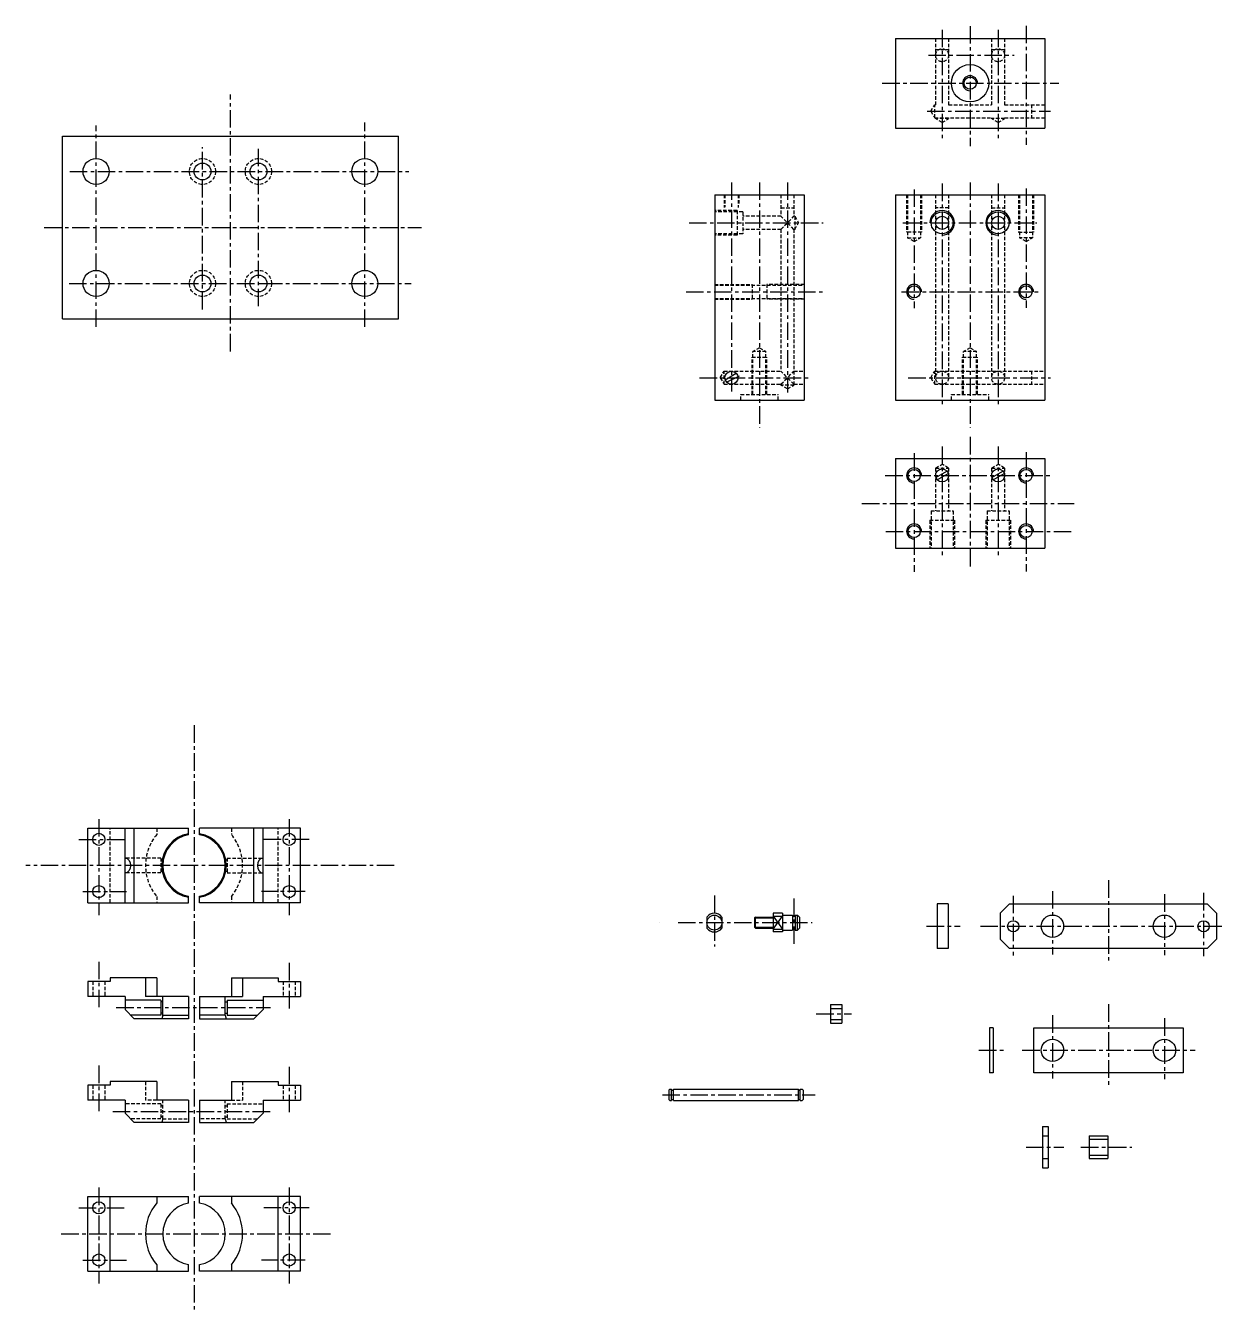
# Model space of a CAD drawing. Extents: x -13768 to 18086, y -10615 to 1188.
# Drawn here: x 6787 to 7428, y -4773 to -4083 of the extents above; entities that cross this region are included whole.
import ezdxf

# ---------------------------------------------------------------- set-up
doc = ezdxf.new("R2010")
doc.units = 0
doc.header["$LTSCALE"] = 7.5
doc.header["$MEASUREMENT"] = 0
doc.linetypes.add('CENTER', pattern=[2, 1.25, -0.25, 0.25, -0.25])
doc.linetypes.add('HIDDEN', pattern=[0.375, 0.25, -0.125])
doc.layers.get('0').update_dxf_attribs({"linetype": 'CONTINUOUS'})
for name, color, linetype in [('CL', 1, 'CENTER'), ('FI', 1, 'CONTINUOUS'), ('OC', 1, 'HIDDEN')]:
    doc.layers.add(name, color=color, linetype=linetype)

msp = doc.modelspace()

# ---------------------------------------------------------------- linework, layer by layer
for p, q in [((7253.27771, -4089.88933), (7333.27771, -4089.88933)), ((7253.27771, -4089.88933), (7253.27771, -4137.88933)), ((7333.27771, -4089.88933), (7333.27771, -4137.88933)), ((6806.89903, -4142.19311), (6986.89903, -4142.19311)), ((6806.89903, -4240.19311), (6806.89903, -4142.19311)), ((6986.89903, -4240.19311), (6986.89903, -4142.19311)), ((7253.27771, -4137.88933), (7333.27771, -4137.88933)), ((7156.40391, -4173.6955), (7204.40391, -4173.6955)), ((7156.40391, -4173.6955), (7156.40391, -4283.6955)), ((7204.40391, -4173.6955), (7204.40391, -4283.6955)), ((7253.27771, -4173.6955), (7333.27771, -4173.6955)), ((7253.27771, -4173.6955), (7253.27771, -4283.6955)), ((7333.27771, -4173.6955), (7333.27771, -4283.6955)), ((6806.89903, -4240.19311), (6986.89903, -4240.19311)), ((7162.06823, -4272.75533), (7167.98959, -4269.33663)), ((7162.81823, -4274.05437), (7169.73959, -4270.63567)), ((7156.40391, -4283.6955), (7204.40391, -4283.6955)), ((7253.27771, -4283.6955), (7333.27771, -4283.6955)), ((7253.27771, -4315.08547), (7333.27771, -4315.08547)), ((7253.27771, -4315.08547), (7253.27771, -4363.08547)), ((7333.27771, -4315.08547), (7333.27771, -4363.08547)), ((7274.94203, -4325.1453), (7280.86339, -4321.72661)), ((7275.69203, -4326.44434), (7281.61339, -4323.02564)), ((7304.94203, -4325.1453), (7310.86339, -4321.72661)), ((7305.69203, -4326.44434), (7311.61339, -4323.02564)), ((7253.27771, -4363.08547), (7333.27771, -4363.08547)), ((6820.37927, -4513.12423), (6874.37927, -4513.12423)), ((6820.37927, -4553.12423), (6820.37927, -4513.12423)), ((6840.37927, -4553.12423), (6840.37927, -4513.12423)), ((6845.37927, -4553.12423), (6845.37927, -4513.12423)), ((6874.37927, -4516.64508), (6874.37927, -4513.12423)), ((6934.37927, -4513.12423), (6880.37927, -4513.12423)), ((6880.37927, -4516.64508), (6880.37927, -4513.12423)), ((6909.37927, -4553.12423), (6909.37927, -4513.12423)), ((6914.37927, -4553.12423), (6914.37927, -4513.12423)), ((6934.37927, -4553.12423), (6934.37927, -4513.12423)), ((6874.37927, -4553.12423), (6874.37927, -4549.60338)), ((6880.37927, -4553.12423), (6880.37927, -4549.60338)), ((6820.37927, -4553.12423), (6874.37927, -4553.12423)), ((6934.37927, -4553.12423), (6880.37927, -4553.12423)), ((7281.60537, -4553.69384), (7275.60537, -4553.69384)), ((7275.60537, -4553.69384), (7275.60537, -4577.69384)), ((7281.60537, -4553.69384), (7281.60537, -4577.69384)), ((7309.4118, -4558.69384), (7314.4118, -4553.69384)), ((7314.4118, -4553.69384), (7420.4118, -4553.69384)), ((7425.4118, -4558.69384), (7420.4118, -4553.69384)), ((7152.25291, -4560.73706), (7152.25291, -4566.73706)), ((7160.25291, -4560.73706), (7160.25291, -4566.73706)), ((7178.30385, -4560.73706), (7177.80385, -4561.23706)), ((7177.80385, -4561.23706), (7177.80385, -4566.23706)), ((7178.30385, -4560.73706), (7187.80385, -4560.73706)), ((7187.80385, -4558.73706), (7187.80385, -4568.73706)), ((7192.80385, -4558.73706), (7187.80385, -4558.73706)), ((7187.80385, -4560.23706), (7192.80385, -4560.23706)), ((7192.80385, -4558.73706), (7192.80385, -4568.73706)), ((7192.80385, -4559.73706), (7198.05385, -4559.73706)), ((7198.05385, -4559.73706), (7198.05385, -4567.73706)), ((7199.55385, -4559.73706), (7200.80385, -4559.73706)), ((7199.55385, -4559.73706), (7199.55385, -4567.73706)), ((7201.80385, -4560.73706), (7200.80385, -4559.73706)), ((7200.80385, -4567.73706), (7200.80385, -4559.73706)), ((7201.80385, -4560.73706), (7201.80385, -4566.73706)), ((7309.4118, -4558.69384), (7309.4118, -4572.69384)), ((7425.4118, -4558.69384), (7425.4118, -4572.69384)), ((7177.80385, -4566.23706), (7178.30385, -4566.73706)), ((7178.30385, -4566.73706), (7187.80385, -4566.73706)), ((7187.80385, -4567.23706), (7192.80385, -4567.23706)), ((7192.80385, -4568.73706), (7187.80385, -4568.73706)), ((7192.80385, -4567.73706), (7198.05385, -4567.73706)), ((7199.55385, -4567.73706), (7200.80385, -4567.73706)), ((7200.80385, -4567.73706), (7201.80385, -4566.73706)), ((7281.60537, -4577.69384), (7275.60537, -4577.69384)), ((7309.4118, -4572.69384), (7314.4118, -4577.69384)), ((7420.4118, -4577.69384), (7314.4118, -4577.69384)), ((7425.4118, -4572.69384), (7420.4118, -4577.69384)), ((6820.37927, -4595.25756), (6820.37927, -4603.25756)), ((6832.37927, -4595.25756), (6820.37927, -4595.25756)), ((6832.37927, -4593.25756), (6832.37927, -4595.25756)), ((6857.37927, -4593.25756), (6832.37927, -4593.25756)), ((6851.37927, -4593.25756), (6851.37927, -4603.25756)), ((6857.37927, -4593.25756), (6857.37927, -4603.25756)), ((6897.37927, -4593.25756), (6922.37927, -4593.25756)), ((6897.37927, -4593.25756), (6897.37927, -4603.25756)), ((6903.37927, -4593.25756), (6903.37927, -4603.25756)), ((6922.37927, -4593.25756), (6922.37927, -4595.25756)), ((6922.37927, -4595.25756), (6934.37927, -4595.25756)), ((6934.37927, -4595.25756), (6934.37927, -4603.25756)), ((6840.37927, -4603.25756), (6820.37927, -4603.25756)), ((6840.37927, -4603.25756), (6840.37927, -4610.25756)), ((6859.62927, -4605.25756), (6840.37927, -4605.25756)), ((6857.37927, -4603.25756), (6851.37927, -4603.25756)), ((6874.37927, -4603.25756), (6857.37927, -4603.25756)), ((6859.62927, -4605.25756), (6859.62927, -4613.25756)), ((6860.62927, -4613.25756), (6860.62927, -4603.25756)), ((6874.37927, -4603.25756), (6874.37927, -4615.25756)), ((6880.37927, -4603.25756), (6880.37927, -4615.25756)), ((6880.37927, -4603.25756), (6897.37927, -4603.25756)), ((6894.12927, -4613.25756), (6894.12927, -4603.25756)), ((6895.12927, -4605.25756), (6895.12927, -4613.25756)), ((6895.12927, -4605.25756), (6914.37927, -4605.25756)), ((6897.37927, -4603.25756), (6903.37927, -4603.25756)), ((6914.37927, -4603.25756), (6914.37927, -4610.25756)), ((6914.37927, -4603.25756), (6934.37927, -4603.25756)), ((6840.37927, -4610.25756), (6845.37927, -4615.25756)), ((6860.62927, -4606.25756), (6859.62927, -4606.25756)), ((6860.62927, -4612.25756), (6859.62927, -4612.25756)), ((6894.12927, -4606.25756), (6895.12927, -4606.25756)), ((6894.12927, -4612.25756), (6895.12927, -4612.25756)), ((6914.37927, -4610.25756), (6909.37927, -4615.25756)), ((7218.48822, -4607.70006), (7218.48822, -4617.70006)), ((7218.48822, -4607.70006), (7224.48822, -4607.70006)), ((7218.48822, -4609.70006), (7224.48822, -4609.70006)), ((7224.48822, -4607.70006), (7224.48822, -4617.70006)), ((6859.62927, -4613.25756), (6843.37927, -4613.25756)), ((6874.37927, -4615.25756), (6845.37927, -4615.25756)), ((6860.62927, -4613.25756), (6860.09338, -4615.25756)), ((6860.62927, -4613.25756), (6874.37927, -4613.25756)), ((6894.12927, -4613.25756), (6880.37927, -4613.25756)), ((6880.37927, -4615.25756), (6909.37927, -4615.25756)), ((6894.12927, -4613.25756), (6894.66517, -4615.25756)), ((6895.12927, -4613.25756), (6911.37927, -4613.25756)), ((7218.48822, -4615.70006), (7224.48822, -4615.70006)), ((7218.48822, -4617.70006), (7224.48822, -4617.70006)), ((7305.6815, -4620.18289), (7303.6815, -4620.18289)), ((7303.6815, -4620.18289), (7303.6815, -4644.18289)), ((7305.6815, -4620.18289), (7305.6815, -4644.18289)), ((7327.4118, -4620.18289), (7407.4118, -4620.18289)), ((7327.4118, -4644.18289), (7327.4118, -4620.18289)), ((7407.4118, -4620.18289), (7407.4118, -4644.18289)), ((7305.6815, -4644.18289), (7303.6815, -4644.18289)), ((7407.4118, -4644.18289), (7327.4118, -4644.18289)), ((6820.37927, -4650.91027), (6820.37927, -4658.91027)), ((6832.37927, -4650.91027), (6820.37927, -4650.91027)), ((6832.37927, -4648.91027), (6832.37927, -4650.91027)), ((6857.37927, -4648.91027), (6832.37927, -4648.91027)), ((6857.37927, -4648.91027), (6857.37927, -4658.91027)), ((6897.37927, -4648.91027), (6922.37927, -4648.91027)), ((6897.37927, -4648.91027), (6897.37927, -4658.91027)), ((6922.37927, -4648.91027), (6922.37927, -4650.91027)), ((6922.37927, -4650.91027), (6934.37927, -4650.91027)), ((6934.37927, -4650.91027), (6934.37927, -4658.91027)), ((7132.30385, -4653.02417), (7131.80385, -4653.52417)), ((7131.80385, -4653.52417), (7131.80385, -4658.52417)), ((7132.30385, -4653.02417), (7133.30385, -4653.02417)), ((7133.30385, -4659.02417), (7133.30385, -4653.02417)), ((7133.30385, -4653.52417), (7134.30385, -4653.52417)), ((7134.30385, -4659.02417), (7134.30385, -4653.02417)), ((7134.30385, -4653.02417), (7201.30385, -4653.02417)), ((7201.30385, -4659.02417), (7201.30385, -4653.02417)), ((7201.30385, -4653.52417), (7202.30385, -4653.52417)), ((7202.30385, -4659.02417), (7202.30385, -4653.02417)), ((7202.30385, -4653.02417), (7203.30385, -4653.02417)), ((7203.80385, -4653.52417), (7203.30385, -4653.02417)), ((7203.80385, -4653.52417), (7203.80385, -4658.52417)), ((6840.37927, -4658.91027), (6820.37927, -4658.91027)), ((6840.37927, -4658.91027), (6840.37927, -4665.91027)), ((6874.37927, -4658.91027), (6857.37927, -4658.91027)), ((6874.37927, -4658.91027), (6874.37927, -4670.91027)), ((6880.37927, -4658.91027), (6880.37927, -4670.91027)), ((6880.37927, -4658.91027), (6897.37927, -4658.91027)), ((6914.37927, -4658.91027), (6914.37927, -4665.91027)), ((6914.37927, -4658.91027), (6934.37927, -4658.91027)), ((7131.80385, -4658.52417), (7132.30385, -4659.02417)), ((7132.30385, -4659.02417), (7133.30385, -4659.02417)), ((7133.30385, -4658.52417), (7134.30385, -4658.52417)), ((7134.30385, -4659.02417), (7201.30385, -4659.02417)), ((7201.30385, -4658.52417), (7202.30385, -4658.52417)), ((7202.30385, -4659.02417), (7203.30385, -4659.02417)), ((7203.30385, -4659.02417), (7203.80385, -4658.52417)), ((6840.37927, -4665.91027), (6845.37927, -4670.91027)), ((6914.37927, -4665.91027), (6909.37927, -4670.91027)), ((6874.37927, -4670.91027), (6845.37927, -4670.91027)), ((6880.37927, -4670.91027), (6909.37927, -4670.91027)), ((7332.11226, -4673.09056), (7332.11226, -4695.09056)), ((7332.11226, -4673.09056), (7335.11226, -4673.09056)), ((7335.11226, -4673.09056), (7335.11226, -4695.09056)), ((7332.11226, -4678.09056), (7335.11226, -4678.09056)), ((7357.02755, -4678.09056), (7357.02755, -4690.09056)), ((7357.02755, -4678.09056), (7367.02755, -4678.09056)), ((7357.02755, -4679.84056), (7367.02755, -4679.84056)), ((7367.02755, -4678.09056), (7367.02755, -4690.09056)), ((7357.02755, -4688.34056), (7367.02755, -4688.34056)), ((7332.11226, -4690.09056), (7335.11226, -4690.09056)), ((7332.11226, -4695.09056), (7335.11226, -4695.09056)), ((7357.02755, -4690.09056), (7367.02755, -4690.09056)), ((6820.37927, -4710.55992), (6874.37927, -4710.55992)), ((6820.37927, -4750.55992), (6820.37927, -4710.55992)), ((6832.37927, -4750.55992), (6832.37927, -4710.55992)), ((6857.37927, -4710.55992), (6857.37927, -4713.94667)), ((6874.37927, -4714.08076), (6874.37927, -4710.55992)), ((6934.37927, -4710.55992), (6880.37927, -4710.55992)), ((6880.37927, -4714.08076), (6880.37927, -4710.55992)), ((6897.37927, -4710.55992), (6897.37927, -4713.94667)), ((6922.37927, -4750.55992), (6922.37927, -4710.55992)), ((6934.37927, -4750.55992), (6934.37927, -4710.55992)), ((6820.37927, -4750.55992), (6874.37927, -4750.55992)), ((6857.37927, -4747.17316), (6857.37927, -4750.55992)), ((6874.37927, -4750.55992), (6874.37927, -4747.03907)), ((6880.37927, -4750.55992), (6880.37927, -4747.03907)), ((6934.37927, -4750.55992), (6880.37927, -4750.55992)), ((6897.37927, -4747.17316), (6897.37927, -4750.55992))]:
    msp.add_line(p, q)
for centre, radius in [((7293.27771, -4113.88933), 10), ((7293.27771, -4113.88933), 3.25), ((6824.89903, -4161.19311), 7), ((6881.89903, -4161.19311), 4.5), ((6911.89903, -4161.19311), 4.5), ((6968.89903, -4161.19311), 7), ((7278.27771, -4188.6955), 5.875), ((7278.27771, -4188.6955), 3.5), ((7308.27771, -4188.6955), 5.875), ((7308.27771, -4188.6955), 3.5), ((6824.89903, -4221.19311), 7), ((6881.89903, -4221.19311), 4.5), ((6911.89903, -4221.19311), 4.5), ((6968.89903, -4221.19311), 7), ((7263.27771, -4225.6955), 3.25), ((7323.27771, -4225.6955), 3.25), ((7165.40391, -4271.6955), 3.5), ((7263.27771, -4324.08547), 3.25), ((7278.27771, -4324.08547), 3.5), ((7308.27771, -4324.08547), 3.5), ((7323.27771, -4324.08547), 3.25), ((7263.27771, -4354.08547), 3.25), ((7323.27771, -4354.08547), 3.25), ((6826.37927, -4519.12423), 3.25), ((6928.37927, -4519.12423), 3.25), ((6826.37927, -4547.12423), 3.25), ((6928.37927, -4547.12423), 3.25), ((7156.25291, -4563.73706), 4), ((7316.4118, -4565.69384), 3), ((7337.4118, -4565.69384), 6), ((7397.4118, -4565.69384), 6), ((7418.4118, -4565.69384), 3), ((7337.4118, -4632.18289), 6), ((7397.4118, -4632.18289), 6), ((6826.37927, -4716.55992), 3.25), ((6928.37927, -4716.55992), 3.25), ((6826.37927, -4744.55992), 3.25), ((6928.37927, -4744.55992), 3.25)]:
    msp.add_circle(centre, radius)
for centre, radius, start, end in [((6877.37927, -4533.12423), 17.2859, 99.99439694, 260.00560306), ((6877.37927, -4533.12423), 17.2859, 279.99439694, 80.00560306), ((6877.37927, -4533.12423), 16.75, 100.31760251, 259.68239749), ((6877.37927, -4533.12423), 16.75, 280.31760251, 79.68239749), ((7156.25291, -4563.73706), 5, 36.86989765, 143.13010235), ((7198.80385, -4559.73706), 0.75, 180, 0), ((7156.25291, -4563.73706), 5, 216.86989765, 323.13010235), ((7198.80385, -4567.73706), 0.75, 0, 180), ((6877.37927, -4730.55992), 26, 140.28486277, 219.71513723), ((6877.37927, -4730.55992), 16.75, 100.31760251, 259.68239749), ((6877.37927, -4730.55992), 16.75, 280.31760251, 79.68239749), ((6877.37927, -4730.55992), 26, 320.28486277, 39.71513723)]:
    msp.add_arc(centre, radius, start, end)
at = {"extrusion": (0, 0, -1)}
msp.add_ellipse((6840.37927, -4533.12423), major_axis=(0, -4), ratio=0.75, start_param=3.141592654, end_param=6.283185307, dxfattribs=at)
msp.add_ellipse((6914.37927, -4533.12423), major_axis=(0, -4), ratio=0.75, start_param=3.141592654, end_param=6.283185307)
at = {"layer": 'CL'}
for p, q in [((7278.27771, -4085.25817), (7278.27771, -4143.8604)), ((7293.27771, -4083.22517), (7293.27771, -4147.63856)), ((7308.27771, -4085.25817), (7308.27771, -4143.8604)), ((7323.27771, -4083.07099), (7323.27771, -4146.98264)), ((7270.93199, -4098.88933), (7316.87604, -4098.88933)), ((7246.17658, -4113.88933), (7340.75207, -4113.88933)), ((6896.89903, -4257.65158), (6896.89903, -4119.9074)), ((7270.25541, -4128.88933), (7336.28549, -4128.88933)), ((6824.89903, -4244.49386), (6824.89903, -4136.56685)), ((6968.89903, -4244.49386), (6968.89903, -4134.85372)), ((6881.89903, -4235.08058), (6881.89903, -4148.13934)), ((6911.89903, -4233.36745), (6911.89903, -4148.13934)), ((6810.74232, -4161.19311), (6992.45742, -4161.19311)), ((7165.40391, -4167.03134), (7165.40391, -4279.15742)), ((7180.40391, -4167.03134), (7180.40391, -4298.44473)), ((7195.40391, -4167.03134), (7195.40391, -4279.59197)), ((7263.27771, -4170.78034), (7263.27771, -4234.40269)), ((7278.27771, -4167.69972), (7278.27771, -4287.66657)), ((7293.27771, -4167.03134), (7293.27771, -4298.44473)), ((7308.27771, -4167.69972), (7308.27771, -4287.66657)), ((7323.27771, -4170.30374), (7323.27771, -4234.21539)), ((6796.99852, -4191.19311), (6999.33761, -4191.19311)), ((7142.65287, -4188.6955), (7214.47206, -4188.6955)), ((7257.16752, -4188.6955), (7328.98672, -4188.6955)), ((6810.37165, -4221.19311), (6993.72271, -4221.19311)), ((6911.89903, -4221.19311), (6915.08224, -4221.19311)), ((7141.10473, -4225.6955), (7215.36163, -4225.6955)), ((7256.59915, -4225.6955), (7330.85605, -4225.6955)), ((7148.29962, -4271.6955), (7208.13915, -4271.6955)), ((7260.12784, -4271.6955), (7336.28549, -4271.6955)), ((7278.27771, -4308.65883), (7278.27771, -4368.40125)), ((7293.27771, -4303.42131), (7293.27771, -4372.8347)), ((7308.27771, -4308.65883), (7308.27771, -4368.51606)), ((7263.27771, -4312.17031), (7263.27771, -4375.79267)), ((7323.27771, -4311.69371), (7323.27771, -4375.60537)), ((7247.84138, -4324.08547), (7337.59484, -4324.08547)), ((7235.29057, -4339.08547), (7349.10339, -4339.08547)), ((7248.09929, -4354.08547), (7349.10339, -4354.08547)), ((6877.37927, -4457.98966), (6877.37927, -4772.56171)), ((6826.37927, -4508.28075), (6826.37927, -4559.6592)), ((6928.37927, -4508.28075), (6928.37927, -4559.6592)), ((6815.63334, -4519.12423), (6841.25807, -4519.12423)), ((6939.1252, -4519.12423), (6913.50048, -4519.12423)), ((6984.63887, -4533.12423), (6787.17768, -4533.12423)), ((7367.4118, -4541.00214), (7367.4118, -4584.61868)), ((6817.86813, -4547.12423), (6841.25807, -4547.12423)), ((6936.89042, -4547.12423), (6913.50048, -4547.12423)), ((7156.25291, -4549.12589), (7156.25291, -4576.57192)), ((7316.4118, -4549.36492), (7316.4118, -4581.32013)), ((7337.4118, -4546.85609), (7337.4118, -4580.80846)), ((7397.4118, -4548.52865), (7397.4118, -4581.12151)), ((7418.4118, -4547.78372), (7418.4118, -4581.76565)), ((7198.80385, -4550.80001), (7198.80385, -4576.8482)), ((7126.85894, -4563.73706), (7126.90625, -4563.73706)), ((7136.82979, -4563.73706), (7208.60157, -4563.73706)), ((7269.95441, -4565.69384), (7287.96675, -4565.69384)), ((7298.82014, -4565.69384), (7428.42953, -4565.69384)), ((6826.37927, -4584.6828), (6826.37927, -4610.08351)), ((6928.37927, -4585.33409), (6928.37927, -4610.08351)), ((6835.65275, -4609.25756), (6918.26938, -4609.25756)), ((7367.4118, -4607.49118), (7367.4118, -4651.10772)), ((7210.83629, -4612.70006), (7229.77273, -4612.70006)), ((7337.4118, -4613.34513), (7337.4118, -4647.29751)), ((7397.4118, -4615.01769), (7397.4118, -4647.61056)), ((7298.03054, -4632.18289), (7312.04288, -4632.18289)), ((7321.26228, -4632.18289), (7413.97083, -4632.18289)), ((6826.37927, -4640.33551), (6826.37927, -4665.73623)), ((6928.37927, -4640.98681), (6928.37927, -4665.73623)), ((7128.35734, -4656.02417), (7210.31124, -4656.02417)), ((6833.77992, -4664.91027), (6919.30859, -4664.91027)), ((7323.24856, -4684.09056), (7343.55975, -4684.09056)), ((7352.64199, -4684.09056), (7379.88866, -4684.09056)), ((6826.37927, -4705.71644), (6826.37927, -4757.09489)), ((6928.37927, -4705.71644), (6928.37927, -4757.09489)), ((6815.63334, -4716.55992), (6841.25807, -4716.55992)), ((6939.1252, -4716.55992), (6913.50048, -4716.55992)), ((6806.22162, -4730.55992), (6952.41927, -4730.55992)), ((6817.86813, -4744.55992), (6841.25807, -4744.55992)), ((6936.89042, -4744.55992), (6913.50048, -4744.55992))]:
    msp.add_line(p, q, dxfattribs=at)
at = {"layer": 'FI'}
for p, q in [((7177.80385, -4561.23706), (7187.80385, -4561.23706)), ((7178.30385, -4566.73706), (7178.30385, -4560.73706)), ((7187.80385, -4567.23706), (7192.80385, -4560.23706)), ((7187.80385, -4560.23706), (7192.80385, -4567.23706)), ((7177.80385, -4566.23706), (7187.80385, -4566.23706))]:
    msp.add_line(p, q, dxfattribs=at)
for centre, radius, start, end in [((7293.27771, -4113.88933), 4, 0, 270), ((7278.27771, -4188.6955), 6.575, 270, 180), ((7308.27771, -4188.6955), 6.575, 360, 270), ((7263.27771, -4225.6955), 4, 0, 270), ((7323.27771, -4225.6955), 4, 0, 270), ((7263.27771, -4324.08547), 4, 0, 270), ((7323.27771, -4324.08547), 4, 0, 270), ((7263.27771, -4354.08547), 4, 0, 270), ((7323.27771, -4354.08547), 4, 0, 270)]:
    msp.add_arc(centre, radius, start, end, dxfattribs=at)
at = {"layer": 'OC'}
for p, q in [((7274.77771, -4089.88933), (7274.77771, -4125.38933)), ((7281.77771, -4089.88933), (7281.77771, -4125.38933)), ((7304.77771, -4089.88933), (7304.77771, -4125.38933)), ((7311.77771, -4089.88933), (7311.77771, -4125.38933)), ((7274.77771, -4095.88933), (7281.77771, -4095.88933)), ((7304.77771, -4095.88933), (7311.77771, -4095.88933)), ((7272.27771, -4128.88933), (7274.29843, -4125.38933)), ((7272.27771, -4128.88933), (7274.29843, -4132.38933)), ((7274.29843, -4132.38933), (7274.29843, -4125.38933)), ((7274.29843, -4125.38933), (7274.77771, -4125.38933)), ((7281.77771, -4125.38933), (7304.77771, -4125.38933)), ((7311.77771, -4125.38933), (7333.27771, -4125.38933)), ((7326.27771, -4125.38933), (7326.27771, -4132.38933)), ((7274.29843, -4132.38933), (7304.77771, -4132.38933)), ((7274.77771, -4132.38933), (7274.77771, -4132.8686)), ((7278.27771, -4134.88933), (7274.77771, -4132.8686)), ((7281.77771, -4132.8686), (7274.77771, -4132.8686)), ((7278.27771, -4134.88933), (7281.77771, -4132.8686)), ((7281.77771, -4132.38933), (7281.77771, -4132.8686)), ((7304.77771, -4132.38933), (7304.77771, -4132.8686)), ((7308.27771, -4134.88933), (7304.77771, -4132.8686)), ((7311.77771, -4132.8686), (7304.77771, -4132.8686)), ((7308.27771, -4134.88933), (7311.77771, -4132.8686)), ((7311.77771, -4132.38933), (7311.77771, -4132.8686)), ((7311.77771, -4132.38933), (7333.27771, -4132.38933)), ((7161.40391, -4173.6955), (7161.40391, -4180.57337)), ((7161.90391, -4173.6955), (7161.90391, -4180.34698)), ((7168.90391, -4173.6955), (7168.90391, -4180.57337)), ((7169.40391, -4173.6955), (7169.40391, -4179.21507)), ((7191.90391, -4173.6955), (7191.90391, -4185.1955)), ((7198.90391, -4173.6955), (7198.90391, -4185.1955)), ((7259.27771, -4173.6955), (7259.27771, -4193.6955)), ((7259.77771, -4173.6955), (7259.77771, -4196.67477)), ((7266.77771, -4173.6955), (7266.77771, -4196.67477)), ((7267.27771, -4173.6955), (7267.27771, -4193.6955)), ((7274.77771, -4173.6955), (7274.77771, -4271.6955)), ((7281.77771, -4173.6955), (7281.77771, -4271.6955)), ((7304.77771, -4173.6955), (7304.77771, -4271.6955)), ((7311.77771, -4173.6955), (7311.77771, -4271.6955)), ((7319.27771, -4173.6955), (7319.27771, -4193.6955)), ((7319.77771, -4173.6955), (7319.77771, -4196.67477)), ((7326.77771, -4173.6955), (7326.77771, -4196.67477)), ((7327.27771, -4173.6955), (7327.27771, -4193.6955)), ((7168.40391, -4182.1205), (7156.40391, -4182.1205)), ((7171.40391, -4182.8205), (7156.40391, -4182.8205)), ((7168.40391, -4182.1205), (7168.40391, -4195.2705)), ((7171.40391, -4182.8205), (7171.40391, -4194.5705)), ((7191.90391, -4185.1955), (7171.40391, -4185.1955)), ((7191.90391, -4180.6955), (7198.90391, -4180.6955)), ((7191.90391, -4192.1955), (7198.90391, -4185.1955)), ((7198.90391, -4192.1955), (7191.90391, -4185.1955)), ((7199.38318, -4185.1955), (7198.90391, -4185.1955)), ((7199.38318, -4185.1955), (7201.40391, -4188.6955)), ((7199.38318, -4185.1955), (7199.38318, -4192.1955)), ((7281.77771, -4180.6955), (7274.77771, -4180.6955)), ((7304.77771, -4180.6955), (7311.77771, -4180.6955)), ((7199.38318, -4192.1955), (7201.40391, -4188.6955)), ((7171.40391, -4194.5705), (7156.40391, -4194.5705)), ((7168.40391, -4195.2705), (7156.40391, -4195.2705)), ((7191.90391, -4192.1955), (7171.40391, -4192.1955)), ((7191.90391, -4192.1955), (7191.90391, -4268.1955)), ((7199.38318, -4192.1955), (7198.90391, -4192.1955)), ((7198.90391, -4192.1955), (7198.90391, -4275.67477)), ((7267.27771, -4193.6955), (7259.27771, -4193.6955)), ((7263.27771, -4198.6955), (7259.77771, -4196.67477)), ((7259.77771, -4196.67477), (7266.77771, -4196.67477)), ((7263.27771, -4198.6955), (7266.77771, -4196.67477)), ((7319.27771, -4193.6955), (7327.27771, -4193.6955)), ((7323.27771, -4198.6955), (7319.77771, -4196.67477)), ((7326.77771, -4196.67477), (7319.77771, -4196.67477)), ((7323.27771, -4198.6955), (7326.77771, -4196.67477)), ((7156.40391, -4221.6955), (7176.40391, -4221.6955)), ((7156.40391, -4222.1955), (7204.40391, -4222.1955)), ((7176.40391, -4221.6955), (7176.40391, -4229.6955)), ((7184.40391, -4221.6955), (7184.40391, -4229.6955)), ((7204.40391, -4221.6955), (7184.40391, -4221.6955)), ((7156.40391, -4229.1955), (7204.40391, -4229.1955)), ((7156.40391, -4229.6955), (7176.40391, -4229.6955)), ((7204.40391, -4229.6955), (7184.40391, -4229.6955)), ((7176.40391, -4260.6955), (7184.40391, -4260.6955)), ((7176.40391, -4280.6955), (7176.40391, -4260.6955)), ((7180.40391, -4255.6955), (7176.90391, -4257.71623)), ((7176.90391, -4280.6955), (7176.90391, -4257.71623)), ((7183.90391, -4257.71623), (7176.90391, -4257.71623)), ((7180.40391, -4255.6955), (7183.90391, -4257.71623)), ((7183.90391, -4280.6955), (7183.90391, -4257.71623)), ((7184.40391, -4280.6955), (7184.40391, -4260.6955)), ((7289.27771, -4260.6955), (7297.27771, -4260.6955)), ((7289.27771, -4280.6955), (7289.27771, -4260.6955)), ((7293.27771, -4255.6955), (7289.77771, -4257.71623)), ((7289.77771, -4280.6955), (7289.77771, -4257.71623)), ((7296.77771, -4257.71623), (7289.77771, -4257.71623)), ((7293.27771, -4255.6955), (7296.77771, -4257.71623)), ((7296.77771, -4280.6955), (7296.77771, -4257.71623)), ((7297.27771, -4280.6955), (7297.27771, -4260.6955)), ((7159.40391, -4271.6955), (7161.42463, -4268.1955)), ((7159.40391, -4271.6955), (7161.42463, -4275.1955)), ((7161.42463, -4268.1955), (7191.90391, -4268.1955)), ((7161.42463, -4275.1955), (7161.42463, -4268.1955)), ((7191.90391, -4275.1955), (7198.90391, -4268.1955)), ((7198.90391, -4275.1955), (7191.90391, -4268.1955)), ((7198.90391, -4268.1955), (7204.40391, -4268.1955)), ((7272.27771, -4271.6955), (7274.29843, -4268.1955)), ((7272.27771, -4271.6955), (7274.29843, -4275.1955)), ((7274.29843, -4268.1955), (7333.27771, -4268.1955)), ((7274.29843, -4275.1955), (7274.29843, -4268.1955)), ((7326.27771, -4268.1955), (7326.27771, -4275.1955)), ((7161.42463, -4275.1955), (7191.90391, -4275.1955)), ((7170.40391, -4283.6955), (7170.40391, -4280.6955)), ((7170.40391, -4280.6955), (7190.40391, -4280.6955)), ((7190.40391, -4283.6955), (7190.40391, -4280.6955)), ((7191.90391, -4275.1955), (7191.90391, -4275.67477)), ((7195.40391, -4277.6955), (7191.90391, -4275.67477)), ((7198.90391, -4275.67477), (7191.90391, -4275.67477)), ((7195.40391, -4277.6955), (7198.90391, -4275.67477)), ((7198.90391, -4275.1955), (7204.40391, -4275.1955)), ((7274.29843, -4275.1955), (7333.27771, -4275.1955)), ((7283.27771, -4283.6955), (7283.27771, -4280.6955)), ((7283.27771, -4280.6955), (7303.27771, -4280.6955)), ((7303.27771, -4283.6955), (7303.27771, -4280.6955)), ((7274.77771, -4320.1062), (7278.27771, -4318.08547)), ((7274.77771, -4320.1062), (7274.77771, -4343.08547)), ((7274.77771, -4320.1062), (7281.77771, -4320.1062)), ((7281.77771, -4320.1062), (7278.27771, -4318.08547)), ((7281.77771, -4320.1062), (7281.77771, -4343.08547)), ((7304.77771, -4320.1062), (7308.27771, -4318.08547)), ((7304.77771, -4320.1062), (7304.77771, -4343.08547)), ((7304.77771, -4320.1062), (7311.77771, -4320.1062)), ((7311.77771, -4320.1062), (7308.27771, -4318.08547)), ((7311.77771, -4320.1062), (7311.77771, -4343.08547)), ((7272.40271, -4343.08547), (7284.15271, -4343.08547)), ((7272.40271, -4343.08547), (7272.40271, -4363.08547)), ((7284.15271, -4343.08547), (7284.15271, -4363.08547)), ((7302.40271, -4343.08547), (7302.40271, -4363.08547)), ((7302.40271, -4343.08547), (7314.15271, -4343.08547)), ((7314.15271, -4343.08547), (7314.15271, -4363.08547)), ((7271.70271, -4348.08547), (7284.85271, -4348.08547)), ((7271.70271, -4348.08547), (7271.70271, -4363.08547)), ((7284.85271, -4348.08547), (7284.85271, -4363.08547)), ((7301.70271, -4348.08547), (7301.70271, -4363.08547)), ((7301.70271, -4348.08547), (7314.85271, -4348.08547)), ((7314.85271, -4348.08547), (7314.85271, -4363.08547)), ((6832.37927, -4553.12423), (6832.37927, -4513.12423)), ((6857.37927, -4513.12423), (6857.37927, -4516.51098)), ((6897.37927, -4513.12423), (6897.37927, -4516.51098)), ((6922.37927, -4553.12423), (6922.37927, -4513.12423)), ((6859.62927, -4529.12423), (6840.37927, -4529.12423)), ((6859.62927, -4529.12423), (6859.62927, -4537.12423)), ((6895.12927, -4529.12423), (6895.12927, -4537.12423)), ((6895.12927, -4529.12423), (6914.37927, -4529.12423)), ((6860.90012, -4530.12423), (6859.62927, -4530.12423)), ((6860.90012, -4536.12423), (6859.62927, -4536.12423)), ((6893.85843, -4530.12423), (6895.12927, -4530.12423)), ((6893.85843, -4536.12423), (6895.12927, -4536.12423)), ((6859.62927, -4537.12423), (6840.37927, -4537.12423)), ((6895.12927, -4537.12423), (6914.37927, -4537.12423)), ((6857.37927, -4549.73748), (6857.37927, -4553.12423)), ((6897.37927, -4549.73748), (6897.37927, -4553.12423)), ((6823.12927, -4595.25756), (6823.12927, -4603.25756)), ((6829.62927, -4595.25756), (6829.62927, -4603.25756)), ((6925.12927, -4595.25756), (6925.12927, -4603.25756)), ((6931.62927, -4595.25756), (6931.62927, -4603.25756)), ((6823.12927, -4650.91027), (6823.12927, -4658.91027)), ((6829.62927, -4650.91027), (6829.62927, -4658.91027)), ((6851.37927, -4648.91027), (6851.37927, -4658.91027)), ((6903.37927, -4648.91027), (6903.37927, -4658.91027)), ((6925.12927, -4650.91027), (6925.12927, -4658.91027)), ((6931.62927, -4650.91027), (6931.62927, -4658.91027)), ((6859.62927, -4660.91027), (6840.37927, -4660.91027)), ((6857.37927, -4658.91027), (6851.37927, -4658.91027)), ((6859.62927, -4660.91027), (6859.62927, -4668.91027)), ((6860.62927, -4668.91027), (6860.62927, -4658.91027)), ((6894.12927, -4668.91027), (6894.12927, -4658.91027)), ((6895.12927, -4660.91027), (6895.12927, -4668.91027)), ((6895.12927, -4660.91027), (6914.37927, -4660.91027)), ((6897.37927, -4658.91027), (6903.37927, -4658.91027)), ((6860.62927, -4661.91027), (6859.62927, -4661.91027)), ((6894.12927, -4661.91027), (6895.12927, -4661.91027)), ((6859.62927, -4668.91027), (6843.37927, -4668.91027)), ((6860.62927, -4667.91027), (6859.62927, -4667.91027)), ((6860.62927, -4668.91027), (6860.09338, -4670.91027)), ((6860.62927, -4668.91027), (6874.37927, -4668.91027)), ((6894.12927, -4668.91027), (6880.37927, -4668.91027)), ((6894.12927, -4667.91027), (6895.12927, -4667.91027)), ((6894.12927, -4668.91027), (6894.66517, -4670.91027)), ((6895.12927, -4668.91027), (6911.37927, -4668.91027))]:
    msp.add_line(p, q, dxfattribs=at)
for centre, radius in [((7278.27771, -4098.88933), 3.5), ((7308.27771, -4098.88933), 3.5), ((6881.89903, -4161.19311), 7), ((6911.89903, -4161.19311), 7), ((6881.89903, -4221.19311), 7), ((6911.89903, -4221.19311), 7), ((7278.27771, -4271.6955), 3.5), ((7308.27771, -4271.6955), 3.5)]:
    msp.add_circle(centre, radius, dxfattribs=at)
for start, end in [(140.28486277, 219.71513723), (320.28486277, 39.71513723)]:
    msp.add_arc((6877.37927, -4533.12423), 26, start, end, dxfattribs=at)

doc.saveas('drawing.dxf')
